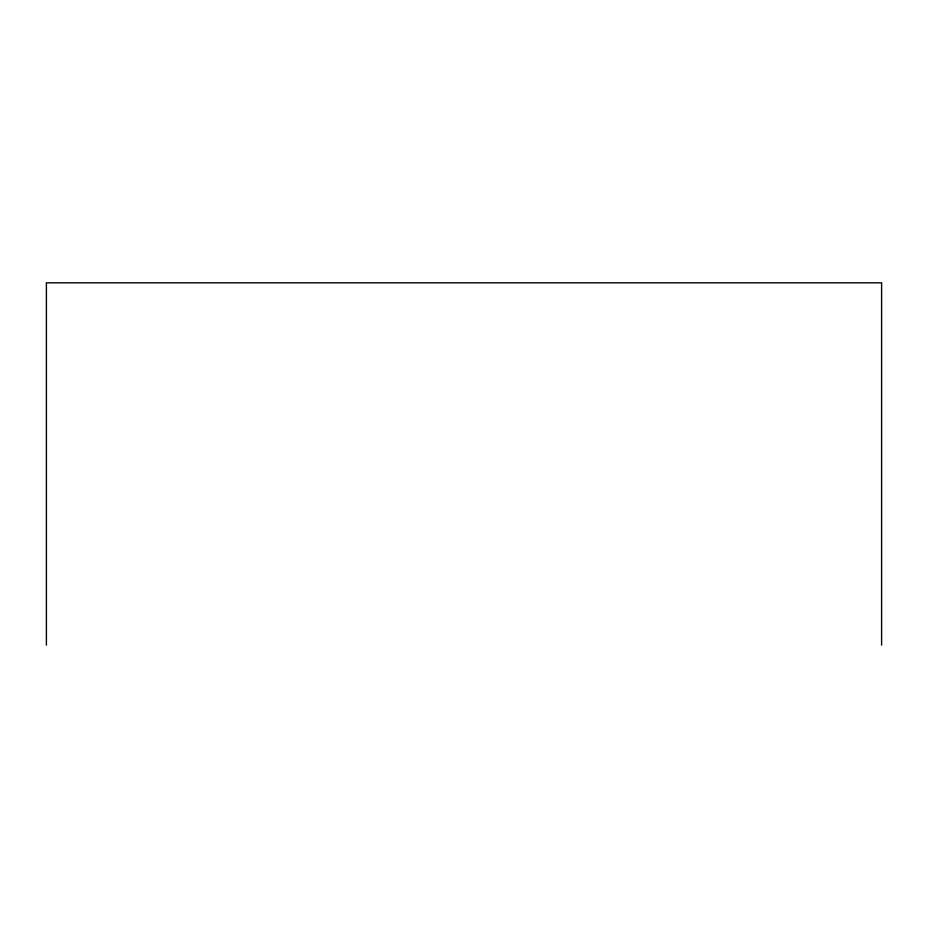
<?xml version="1.0" encoding="UTF-8"?>
<svg xmlns="http://www.w3.org/2000/svg" width="928" height="928" viewBox="0 0 928 928"><rect width="100%" height="100%" fill="white"/><g stroke="black" fill="none" stroke-linecap="round" stroke-linejoin="round"><path stroke-width="1.39" d="M881.6 645.192L881.6 282.808L46.4 282.808L46.4 645.192"/></g></svg>
